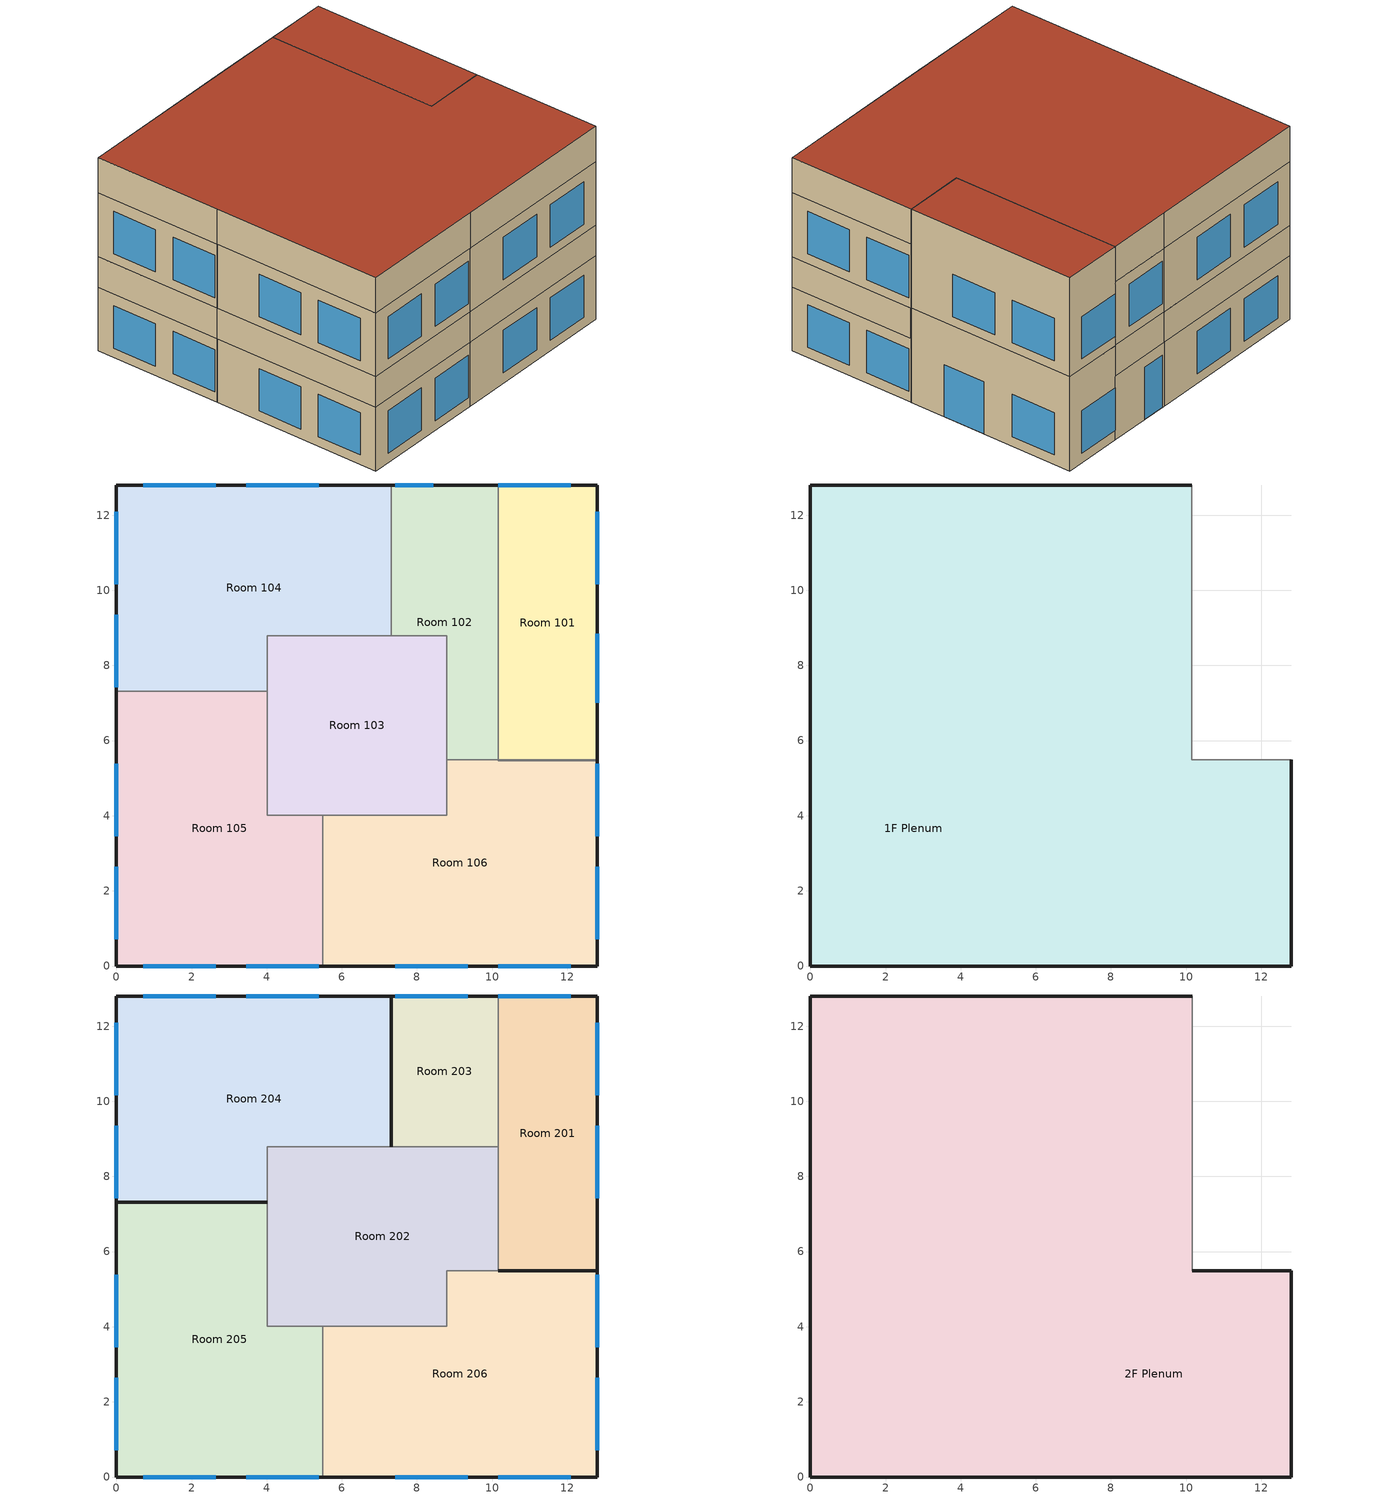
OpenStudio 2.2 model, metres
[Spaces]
Room 106
 floor ground (Ground_Floor): 12.8,5.49 12.8,0 5.49,0 5.49,4.01 8.79,4.01 8.79,5.49 z0
 wall outside (2FRP_Ext_Wall): 5.49,0 12.8,0 12.8,5.49 z0:2.74
 wall to Room 105 (INT_WALL): 5.49,4.01 5.49,0 z0:2.74
 wall to Room 103 (INT_WALL): 8.79,5.49 8.79,4.01 5.49,4.01 z0:2.74
 wall to Room 102 (INT_WALL): 10.16,5.49 8.79,5.49 z0:2.74
 wall to Room 101 (INT_WALL): 12.8,5.49 10.16,5.49 z0:2.74
 window (Windows_Double): 12.8,0.71 12.8,2.64 / 12.8,3.45 12.8,5.38 / 7.42,0 9.35,0 / 10.16,0 12.09,0 z0.45:2.27
Room 102
 floor ground (Ground_Floor): 10.16,12.8 10.16,5.49 8.79,5.49 8.79,8.79 7.32,8.79 7.32,12.8 z0
 wall outside (2FRP_Ext_Wall): 10.16,12.8 7.32,12.8 z0:2.74
 wall to Room 103 (INT_WALL): 7.32,8.79 8.79,8.79 8.79,5.49 z0:2.74
 wall to Room 101 (INT_WALL): 10.16,5.49 10.16,12.8 z0:2.74
 wall to Room 104 (INT_WALL): 7.32,12.8 7.32,8.79 z0:2.74
 window (Door): 8.43,12.8 7.42,12.8 z0:2.24
Room 104
 floor ground (Ground_Floor): 7.32,12.8 7.32,8.79 4.01,8.79 4.01,7.32 0,7.32 0,12.8 z0
 wall outside (Hybrid Spray Foam In.): 7.32,12.8 0,12.8 0,7.32 z0:2.74
 wall to Room 103 (INT_WALL): 4.01,7.32 4.01,8.79 7.32,8.79 z0:2.74
 wall to Room 105 (INT_WALL): 0,7.32 4.01,7.32 z0:2.74
 window (Windows_Double): 2.64,12.8 0.71,12.8 / 0,12.09 0,10.16 / 0,9.35 0,7.42 / 5.38,12.8 3.45,12.8 z0.41:2.24
Room 105
 floor ground (Ground_Floor): 4.01,7.32 4.01,4.01 5.49,4.01 5.49,0 0,0 0,7.32 z0
 wall outside (Hybrid Spray Foam In.): 0,0 5.49,0 z0:2.74
 wall outside (2FRP_Ext_Wall): 0,7.32 0,0 z0:2.74
 wall to Room 103 (INT_WALL): 5.49,4.01 4.01,4.01 4.01,7.32 z0:2.74
 window (Windows_Double): 0.71,0 2.64,0 / 3.45,0 5.38,0 / 0,5.38 0,3.45 / 0,2.64 0,0.71 z0.41:2.24
Room 103
 floor ground (Ground_Floor): 8.79,8.79 8.79,4.01 4.01,4.01 4.01,8.79 z0
Room 101
 floor ground (Ground_Floor): 12.8,12.8 12.8,5.47 10.16,5.47 10.16,12.8 z0
 wall outside (2FRP_Ext_Wall): 12.8,5.47 12.8,12.8 10.16,12.8 z0:4.06
 wall to 1F Plenum (INT_WALL): 10.16,12.8 10.16,5.47 12.8,5.47 z2.74:4.06
 window (Windows_Double): 12.09,12.8 10.16,12.8 / 12.8,10.16 12.8,12.09 z0.41:2.24
 window (Door): 12.8,7.01 12.8,8.84 z0:2.24
1F Plenum
 floor to Room 102 (Drop_Ceiling): 10.15,12.8 10.15,5.49 8.78,5.49 8.78,8.79 7.31,8.79 7.31,12.8 z2.74
 floor to Room 103 (Drop_Ceiling): 8.78,8.79 8.78,4.01 4.01,4.01 4.01,8.79 z2.74
 floor to Room 105 (Drop_Ceiling): 4.01,7.32 4.01,4.01 5.48,4.01 5.48,0 -0.01,0 -0.01,7.32 z2.74
 floor to Room 104 (Drop_Ceiling): 7.31,12.8 7.31,8.79 4.01,8.79 4.01,7.32 -0.01,7.32 -0.01,12.8 z2.74
 floor to Room 106 (Drop_Ceiling): 12.8,5.49 12.8,0 5.48,0 5.48,4.01 8.78,4.01 8.78,5.49 z2.74
 wall outside (2FRP_Ext_Wall): -0.01,7.32 -0.01,0 / 5.48,0 12.8,0 12.8,5.49 / 10.15,12.8 7.31,12.8 z2.74:4.06
 wall outside (Hybrid Spray Foam In.): 7.31,12.8 -0.01,12.8 -0.01,7.32 / -0.01,0 5.48,0 z2.74:4.06
 roof outside (2F_Floor): 10.15,8.79 10.15,12.8 7.31,12.8 7.31,8.79 z4.06
Room 203
 floor ground (Ground_Floor): 10.16,12.8 10.16,8.79 7.32,8.79 7.32,12.8 z4.06
 wall outside (2FRP_Ext_Wall): 10.16,12.8 7.32,12.8 7.32,8.79 z4.06:6.81
 wall to Room 201 (INT_WALL): 10.16,8.79 10.16,12.8 z4.06:6.81
 wall to Room 202 (INT_WALL): 7.32,8.79 10.16,8.79 z4.06:6.81
 window (Windows_Double): 9.35,12.8 7.42,12.8 z4.47:6.3
Room 201
 floor to Room 101 (SB-U): 12.8,12.8 12.8,5.49 10.16,5.49 10.16,12.8 z4.06
 wall outside (2FRP_Ext_Wall): 12.8,5.49 12.8,12.8 10.16,12.8 z4.06:8.33
 wall outside (INT_WALL): 10.16,5.49 12.8,5.49 z6.81:8.33
 wall to Room 202 (INT_WALL): 10.16,8.79 10.16,5.49 z4.06:6.81
 wall to 2F Plenum (INT_WALL): 10.16,12.8 10.16,5.49 z6.81:8.33
 wall to Room 206 (INT_WALL): 10.16,5.49 12.8,5.49 z4.06:6.81
 window (Windows_Double): 12.8,10.16 12.8,12.09 / 12.09,12.8 10.16,12.8 / 12.8,7.42 12.8,9.35 z4.47:6.3
 roof outside (2FRP_Roof): 12.8,5.49 12.8,12.8 10.16,12.8 10.16,5.49 z8.33
Room 202
 floor to 1F Plenum (2F_Floor): 10.16,8.79 10.16,5.49 8.79,5.49 8.79,4.01 4.01,4.01 4.01,8.79 z4.06
 wall to Room 204 (INT_WALL): 7.32,8.79 4.01,8.79 4.01,7.32 z4.06:6.81
 wall to Room 206 (INT_WALL): 5.49,4.01 8.79,4.01 8.79,5.49 10.16,5.49 z4.06:6.81
 wall to Room 205 (INT_WALL): 4.01,7.32 4.01,4.01 5.49,4.01 z4.06:6.81
Room 206
 floor to 1F Plenum (2F_Floor): 12.8,5.49 12.8,0 5.49,0 5.49,4.01 8.79,4.01 8.79,5.49 z4.06
 wall outside (2FRP_Ext_Wall): 5.49,0 12.8,0 12.8,5.49 z4.06:6.81
 wall to Room 205 (INT_WALL): 5.49,4.01 5.49,0 z4.06:6.81
 window (Windows_Double): 10.16,0 12.09,0 / 12.8,0.71 12.8,2.64 / 12.8,3.45 12.8,5.38 / 7.42,0 9.35,0 z4.47:6.3
Room 205
 floor to 1F Plenum (2F_Floor): 4.01,7.32 4.01,4.01 5.49,4.01 5.49,0 0,0 0,7.32 z4.06
 wall outside (Rigid Foam Board In.): 0,7.32 0,0 5.49,0 z4.06:6.81
 wall outside (2FRP_Ext_Wall): 4.01,7.32 0,7.32 z4.06:6.81
 window (Windows_Double): 0.71,0 2.64,0 / 0,5.38 0,3.45 / 0,2.64 0,0.71 / 3.45,0 5.38,0 z4.47:6.3
Room 204
 floor to 1F Plenum (2F_Floor): 7.32,12.8 7.32,8.79 4.01,8.79 4.01,7.32 0,7.32 0,12.8 z4.06
 wall outside (Rigid Foam Board In.): 7.32,12.8 0,12.8 0,7.32 z4.06:6.81
 wall outside (2FRP_Ext_Wall): 7.32,8.79 7.32,12.8 / 0,7.32 4.01,7.32 z4.06:6.81
 window (Windows_Double): 0,9.35 0,7.42 / 5.38,12.8 3.45,12.8 / 2.64,12.8 0.71,12.8 / 0,12.09 0,10.16 z4.47:6.3
2F Plenum
 floor to Room 206 (Drop_Ceiling): 12.8,5.49 12.8,0 5.49,0 5.49,4.01 8.79,4.01 8.79,5.49 z6.81
 floor to Room 204 (Drop_Ceiling): 7.32,12.8 7.32,8.79 4.01,8.79 4.01,7.32 0,7.32 0,12.8 z6.81
 floor to Room 205 (Drop_Ceiling): 4.01,7.32 4.01,4.01 5.49,4.01 5.49,0 0,0 0,7.32 z6.81
 floor to Room 203 (Drop_Ceiling): 10.16,12.8 10.16,8.79 7.32,8.79 7.32,12.8 z6.81
 floor to Room 202 (Drop_Ceiling): 10.16,8.79 10.16,5.49 8.79,5.49 8.79,4.01 4.01,4.01 4.01,8.79 z6.81
 wall outside (Rigid Foam Board In.): 7.32,12.8 0,12.8 0,7.32 0,0 5.49,0 z6.81:8.33
 wall outside (2FRP_Ext_Wall): 5.49,0 12.8,0 12.8,5.49 / 10.16,12.8 7.32,12.8 z6.81:8.33
 wall outside (INT_WALL): 12.8,5.49 10.16,5.49 z6.81:8.33
 roof outside (2FRP_Roof): 12.8,0 12.8,5.49 10.16,5.49 10.16,12.8 0,12.8 0,0 z8.33
[Site]
Oak Ridge_TN_USA Design_Conditions: Latitude {deg}=35.96; Longitude {deg}=-84.29; Time Zone {hr}=-5; Elevation {m}=334; Terrain=Suburbs
[SizingPeriod:DesignDay] Barometric Pressure {Pa}=97376; Sky Clearness=0; Rain Indicator=0; Snow Indicator=0; Day of Month=21; Daylight Saving Time Indicator=0; Humidity Indicating Type=Wetbulb; Dry-Bulb Temperature Range Modifier Type=DefaultMultipliers
Name | Maximum Dry-Bulb Temperature {C} | Daily Dry-Bulb Temperature Range {deltaC} | Humidity Indicating Conditions at Maximum Dry-Bulb | Wind Speed {m/s} | Wind Direction {deg} | Month | Day Type | Solar Model Indicator | ASHRAE Taub | ASHRAE Taud
Oak Ridge Ann Htg 99.6% Condns DB | -8.6 | 0 | -8.6 | 2.5 | 50 | 1 | WinterDesignDay | ASHRAEClearSky
Oak Ridge Ann Clg 2% Condns DB=>MWB | 31.4 | 10.3 | 22.8 | 3.2 | 260 | 7 | SummerDesignDay | ASHRAETau | 0.455 | 2.134
[Building]
FRP_RTU: North Axis {deg}=0
[Material] Thermal Absorptance=0.9
Name | Roughness | Thickness {m} | Conductivity {W/m-K} | Density {kg/m3} | Specific Heat {J/kg-K} | Solar Absorptance | Visible Absorptance
GeoFoam | MediumRough | 0.3048 | 0.033 | 51.5 | 836.8 | 0.7 | 0.7
ExtWall_FaceBrick | MediumRough | 0.092075 | 1.31095 | 2082.4 | 920.48 | 0.7 | 0.7
ExtWall_ConcreteBlock | Rough | 0.2032 | 1.311 | 1121.29 | 836.8 | 0.7 | 0.7
ExtWall_R11_Insulation | MediumRough | 0.0889 | 0.077868 | 9.61107 | 836.8 | 0.7 | 0.7
ExtWall_Gypsum | Smooth | 0.015875 | 0.16 | 784.9 | 830 | 0.92 | 0.92
GP01 1/2 GYPSUM | Smooth | 0.0127 | 0.16 | 800 | 1090 | 0.7 | 0.5
Std AC02 | MediumSmooth | 0.0127 | 0.057 | 288 | 1339 | 0.7 | 0.2
C.C. Spray Foam | Rough | 0.0889 | 0.02884 | 32 | 920 | 0.7 | 0.7
Std PW05 | MediumSmooth | 0.0191 | 0.115 | 545 | 1213 | 0.78 | 0.78
Roof Insulation | MediumRough | 0.0762 | 0.024023 | 265 | 836.8 | 0.7 | 0.7
Roof Membrane | VeryRough | 0.0095 | 0.16 | 1121.29 | 1460 | 0.7 | 0.7
Metal Decking | MediumSmooth | 0.0015 | 45.006 | 7680 | 418.4 | 0.7 | 0.3
2" Polyisorigid Foam Board | Rough | 0.0508 | 0.02605 | 32 | 920 | 0.7 | 0.7
Std 1.5  MW CONCRETE | Rough | 0.038 | 0.858 | 1968 | 836.8 | 0.7 | 0.7
Ground_Lower_Concrete | Rough | 0.1524 | 0.109246 | 2242.58 | 836.8 | 0.7 | 0.7
Ground_Upper_Concrete | Rough | 0.4064 | 0.109246 | 2242.58 | 836.8 | 0.7 | 0.7
[Construction]
2FRP_Ext_Wall: ExtWall_FaceBrick, ExtWall_Air, ExtWall_ConcreteBlock, ExtWall_R11_Insulation, ExtWall_Gypsum
INT_WALL: GP01 1/2 GYPSUM, GP01 1/2 GYPSUM
Windows_Double: Double Pane
Hybrid Spray Foam In.: ExtWall_FaceBrick, ExtWall_Air, ExtWall_ConcreteBlock, C.C. Spray Foam, 1.5" Air Gap, ExtWall_Gypsum
Drop_Ceiling: Std AC02
2FRP_Roof: Std PW05, Roof Insulation, Roof Membrane, Metal Decking
Rigid Foam Board In.: ExtWall_FaceBrick, ExtWall_Air, ExtWall_ConcreteBlock, ExtWall_R11_Insulation, ExtWall_Gypsum, 2" Polyisorigid Foam Board, ExtWall_Gypsum
SB-U: MAT-SB-U
Ground_Floor: Ground_Lower_Concrete, GeoFoam, Ground_Upper_Concrete
2F_Floor: Std 1.5  MW CONCRETE
Door: Door
[Material:AirGap]
Name | Thermal Resistance {m2-K/W}
ExtWall_Air | 0.156738
1.5" Air Gap | 0.179632
[WindowMaterial:SimpleGlazingSystem] Visible Transmittance=0.65
Name | U-Factor {W/m2-K} | Solar Heat Gain Coefficient
Double Pane | 3.36153 | 0.623
Door | 3.62273 | 0.578
[Material:NoMass]
MAT-SB-U: Roughness=Rough; Thermal Resistance {m2-K/W}=0.117407; Thermal Absorptance=0.65; Solar Absorptance=0.65; Visible Absorptance=0.65
[ThermalZone] Use Ideal Air Loads=No
Room 203 Thermal Zone: Multiplier=1; Thermostat=Thermostat Dual SP Control
Room 204 Thermal Zone: Thermostat=ThermostatSetpoint:DualSetpoint #1
Room 106 Thermal Zone: Thermostat=ThermostatSetpoint:DualSetpoint #2
Room 201 Thermal Zone; Room 101 Thermal Zone: 
1F Plenum Thermal Zone; 2F Plenum Thermal Zone: Zone Outside Convection Algorithm=AdaptiveConvectionAlgorithm
Room 202 Thermal Zone: Thermostat=ThermostatSetpoint:DualSetpoint #3
Room 205 Thermal Zone: Thermostat=ThermostatSetpoint:DualSetpoint #4
Room 102 Thermal Zone: Thermostat=ThermostatSetpoint:DualSetpoint #5
Room 206 Thermal Zone: Thermostat=ThermostatSetpoint:DualSetpoint #6
Room 104 Thermal Zone: Thermostat=ThermostatSetpoint:DualSetpoint #7
Room 105 Thermal Zone: Thermostat=ThermostatSetpoint:DualSetpoint #8
Room 103 Thermal Zone: Thermostat=ThermostatSetpoint:DualSetpoint #9
[Sizing:Zone] Zone Cooling Design Supply Air Temperature Input Method=SupplyAirTemperature; Zone Cooling Design Supply Air Temperature Difference {deltaC}=11.11; Zone Heating Design Supply Air Temperature Input Method=SupplyAirTemperature; Zone Heating Design Supply Air Temperature Difference {deltaC}=11.11; Zone Cooling Design Supply Air Humidity Ratio {kg-H2O/kg-air}=0.0085; Zone Heating Design Supply Air Humidity Ratio {kg-H2O/kg-air}=0.008; Heating Design Air Flow Method=DesignDay; Account for Dedicated Outdoor Air System=No; Dedicated Outdoor Air System Control Strategy=NeutralSupplyAir; Dedicated Outdoor Air Low Setpoint Temperature for Design {C}=autosize; Dedicated Outdoor Air High Setpoint Temperature for Design {C}=autosize
Name | Zone Cooling Design Supply Air Temperature {C} | Zone Heating Design Supply Air Temperature {C} | Cooling Design Air Flow Method | Cooling Design Air Flow Rate {m3/s} | Cooling Minimum Air Flow Fraction | Heating Design Air Flow Rate {m3/s} | Heating Maximum Air Flow Fraction | Design Zone Air Distribution Effectiveness in Cooling Mode | Design Zone Air Distribution Effectiveness in Heating Mode
Room 203 Thermal Zone | 14.4444 | 48.8889 | Flow/Zone | 0.117987 | 0 | 0.0707921 | 0 | 1 | 1
Room 204 Thermal Zone; Room 106 Thermal Zone; Room 105 Thermal Zone | 14.4444 | 48.8889 | Flow/Zone | 0.283168 | 0 | 0.174621 | 0 | 1 | 1
Room 201 Thermal Zone; 1F Plenum Thermal Zone; 2F Plenum Thermal Zone; Room 101 Thermal Zone | 14 | 40 | DesignDay
Room 202 Thermal Zone | 14.4444 | 48.8889 | Flow/Zone | 0.212376 | 0 | 0.099109 | 0 | 1 | 1
Room 205 Thermal Zone; Room 206 Thermal Zone | 14.4444 | 48.8889 | Flow/Zone | 0.297327 | 0 | 0.174621 | 0 | 1 | 1
Room 102 Thermal Zone | 14.4444 | 48.8889 | Flow/Zone | 0.132145 | 0 | 0.0566337 | 0 | 1 | 1
Room 104 Thermal Zone | 14.4444 | 48.8889 | Flow/Zone | 0.264291 | 0 | 0.0566337 | 0 | 1 | 1
Room 103 Thermal Zone | 14.4444 | 48.8889 | Flow/Zone | 0.188779 | 0 | 0.0566337 | 0 | 1 | 1
[Space]
Name | Thermal Zone | Design Specification Outdoor Air Object | Part of Total Floor Area
Room 203 | Room 203 Thermal Zone | DesignSpecification:OutdoorAir #5
Room 204 | Room 204 Thermal Zone | DesignSpecification:OutdoorAir #4
Room 106 | Room 106 Thermal Zone | DesignSpecification:OutdoorAir #7
Room 201 | Room 201 Thermal Zone
1F Plenum | 1F Plenum Thermal Zone |  | No
Room 202 | Room 202 Thermal Zone | ZoneOA Design
Room 205 | Room 205 Thermal Zone | DesignSpecification:OutdoorAir #6
Room 102 | Room 102 Thermal Zone | DesignSpecification:OutdoorAir #3
Room 206 | Room 206 Thermal Zone | DesignSpecification:OutdoorAir #2
Room 104 | Room 104 Thermal Zone | DesignSpecification:OutdoorAir #9
Room 105 | Room 105 Thermal Zone | DesignSpecification:OutdoorAir #1
2F Plenum | 2F Plenum Thermal Zone |  | No
Room 103 | Room 103 Thermal Zone | DesignSpecification:OutdoorAir #8
Room 101 | Room 101 Thermal Zone
[ThermostatSetpoint:DualSetpoint] Heating Setpoint Temperature Schedule=Heating Schedule; Cooling Setpoint Temperature Schedule=Cooling Schedule
Thermostat Dual SP Control; ThermostatSetpoint:DualSetpoint #1; ThermostatSetpoint:DualSetpoint #2; ThermostatSetpoint:DualSetpoint #3; ThermostatSetpoint:DualSetpoint #4; ThermostatSetpoint:DualSetpoint #5; ThermostatSetpoint:DualSetpoint #6; ThermostatSetpoint:DualSetpoint #7; ThermostatSetpoint:DualSetpoint #8; ThermostatSetpoint:DualSetpoint #9
[Lights:Definition] Design Level Calculation Method=Watts/Area; Return Air Fraction Calculated from Plenum Temperature=No
Name | Watts per Space Floor Area {W/m2}
General Lighting_4 Definition; General Lighting_4_1 Definition; General Lighting_7 Definition; General Lighting_5 Definition; General Lighting_9 Definition; General Lighting_2 Definition | 8.13292
General Lighting_13 Definition; General Lighting_8 Definition; General Lighting_11 Definition; General Lighting_3 Definition; General Lighting_12 Definition; General Lighting_10 Definition | 8.56347
[Lights] Fraction Replaceable=1
Name | Lights Definition | Space or SpaceType | Schedule
General Lighting_4 | General Lighting_4 Definition | Room 204 | BLDG_LIGHT_Upst_SCH
General Lighting_4_1 | General Lighting_4_1 Definition | Room 203 | BLDG_LIGHT_Upst_SCH
General Lighting_13 | General Lighting_13 Definition | Room 106 | BLDG_LIGHT_DownSt_SCH
General Lighting_7 | General Lighting_7 Definition | Room 201 | BLDG_LIGHT_Upst_SCH
General Lighting_5 | General Lighting_5 Definition | Room 206 | BLDG_LIGHT_Upst_SCH
General Lighting_8 | General Lighting_8 Definition | Room 103 | BLDG_LIGHT_DownSt_SCH
General Lighting_11 | General Lighting_11 Definition | Room 105 | BLDG_LIGHT_DownSt_SCH
General Lighting_3 | General Lighting_3 Definition | Room 101 | BLDG_LIGHT_DownSt_SCH
General Lighting_9 | General Lighting_9 Definition | Room 202 | BLDG_LIGHT_Upst_SCH
General Lighting_12 | General Lighting_12 Definition | Room 102 | BLDG_LIGHT_DownSt_SCH
General Lighting_2 | General Lighting_2 Definition | Room 205 | BLDG_LIGHT_Upst_SCH
General Lighting_10 | General Lighting_10 Definition | Room 104 | BLDG_LIGHT_DownSt_SCH
[ElectricEquipment:Definition] Design Level Calculation Method=EquipmentLevel
Name | Design Level {W}
Plug4_1 Definition | 2.6
Plug4 Definition; Plug2 Definition | 10
Plug13 Definition | 800
Plug10 Definition | 36
WallHeater_201 Definition; WallHeater_101 Definition | 1000
Plug5 Definition | 7.8
Plug8 Definition | 7.7
Plug12 Definition | 350
Plug11 Definition | 63
Plug9 Definition | 70
[ElectricEquipment]
Name | Electric Equipment Definition | Space or SpaceType | Schedule
Plug4_1 | Plug4_1 Definition | Room 203 | ALWAYS_ON
Plug4 | Plug4 Definition | Room 204 | ALWAYS_ON
Plug13 | Plug13 Definition | Room 106 | ALWAYS_ON
Plug10 | Plug10 Definition | Room 104 | ALWAYS_ON
WallHeater_201 | WallHeater_201 Definition | Room 201 | ALWAYS_ON
Plug5 | Plug5 Definition | Room 206 | ALWAYS_ON
Plug2 | Plug2 Definition | Room 205 | ALWAYS_ON
Plug8 | Plug8 Definition | Room 103 | ALWAYS_ON
Plug12 | Plug12 Definition | Room 102 | New_BLDG_EQUIP_SCH_Down
WallHeater_101 | WallHeater_101 Definition | Room 101 | ALWAYS_ON
Plug11 | Plug11 Definition | Room 105 | ALWAYS_ON
Plug9 | Plug9 Definition | Room 202 | ALWAYS_ON
[OtherEquipment:Definition] Design Level Calculation Method=Watts/Area; Fraction Latent=1
Name | Watts per Space Floor Area {W/m2}
205 Occupant Latent Definition; 206 Occupant Latent Definition; 105 Occupant Latent Definition; 204 Occupant Latent Definition; 104 Occupant Latent Definition; 106 Occupant Latent Definition | 2.7133
102 Occupant Latent Definition | 5.679
203 Occupant Latent Definition | 3.155
[OtherEquipment] Schedule=Occupant Latent Schedule
Name | Other Equipment Definition | Space or SpaceType
205 Occupant Latent | 205 Occupant Latent Definition | Room 205
206 Occupant Latent | 206 Occupant Latent Definition | Room 206
105 Occupant Latent | 105 Occupant Latent Definition | Room 105
204 Occupant Latent | 204 Occupant Latent Definition | Room 204
104 Occupant Latent | 104 Occupant Latent Definition | Room 104
106 Occupant Latent | 106 Occupant Latent Definition | Room 106
102 Occupant Latent | 102 Occupant Latent Definition | Room 102
203 Occupant Latent | 203 Occupant Latent Definition | Room 203
[DesignSpecification:OutdoorAir] Outdoor Air Flow Rate {m3/s}=0; Outdoor Air Flow Rate Fraction Schedule=ALWAYS_OFF
ZoneOA Design; DesignSpecification:OutdoorAir #1; DesignSpecification:OutdoorAir #2; DesignSpecification:OutdoorAir #3; DesignSpecification:OutdoorAir #4; DesignSpecification:OutdoorAir #5; DesignSpecification:OutdoorAir #6; DesignSpecification:OutdoorAir #7; DesignSpecification:OutdoorAir #8; DesignSpecification:OutdoorAir #9
[EnergyManagementSystem:Sensor]
Name | Output Variable or Output Meter Index Key | Output Variable or Output Meter
OutdoorAir_Tdb | Environment | Output:Variable #7
Initial_DOAS_Schedule | DOAS-Always 1 | Schedule Value
[SpaceInfiltration:DesignFlowRate]
Infiltration: Schedule=INFIL_SCH; Design Flow Rate Calculation Method=Flow/ExteriorWallArea; Flow per Exterior Surface Area {m3/s-m2}=0.000326914; Constant Term Coefficient=0.606; Temperature Term Coefficient=0.03636; Velocity Term Coefficient=0.1177; Velocity Squared Term Coefficient=0
[EnergyManagementSystem:Actuator]
DOAS_Sch: Actuated Component=DOAS-Always 1; Actuated Component Type=Schedule:Compact; Actuated Component Control Type=Schedule Value
[EnergyManagementSystem:OutputVariable] Type of Data in Variable=Averaged
Name | Update Frequency | EMS Program or Subroutine | Units | EMS Variable
Heating Supply Temperature; Cooling Supply Temperature | SystemTimestep | MakeSetpoint | C
DOAS Schedule Value | ZoneTimeStep | MakeDOAS |  | DOAS_Sch
[EnergyManagementSystem:Program]
MakeSetpoint: IF OutdoorAir_Tdb >= 13.89; SET CoolingSupplyT = 13.89; SET HeatingSupplyT = 13.89; ELSEIF OutdoorAir_Tdb <= 7.7; SET CoolingSupplyT = 13.89; SET HeatingSupplyT = 13.89; ELSE; SET CoolingSupplyT = 13.89; SET HeatingSupplyT = 13.89; ENDIF
MakeDOAS: IF MONTH >= 12 || MONTH <= 3; IF HOUR >= 6 && HOUR <= 17; IF OutdoorAir_Tdb > 2.5; SET DOAS_Sch = DOAS_Status_On; ELSE; SET DOAS_Sch = DOAS_Status_Off; ENDIF; ElSE; SET DOAS_Sch = DOAS_Status_Off; ENDIF; ElSEIF OutdoorAir_Tdb > 1.87; SET DOAS_Sch = DOAS_Status_On; ELSE; SET DOAS_Sch = DOAS_Status_Off; ENDIF
InitializeDOASControl: Set DOAS_Status_On = 1.0; Set DOAS_Status_Off = 0.0
[EnergyManagementSystem:ProgramCallingManager]
SetpointResetManager: AfterPredictorBeforeHVACManagers; MakeSetpoint
DOAS_Sch_ResetManager: BeginTimestepBeforePredictor; MakeDOAS
Init DOAS Device Control Constants: BeginNewEnvironment; InitializeDOASControl
[Schedule:Compact]
Occupant Latent Schedule; BLDG_LIGHT_Upst_SCH; ALWAYS_OFF; BLDG_LIGHT_DownSt_SCH; New_BLDG_EQUIP_SCH_Down: Through: 12/31, For: AllDays, Until: 24:00, 0
Heating Schedule: Through: 12/31, For: Weekdays, Until: 06:00, 15, Until: 18:00, 21.11, Until 24:00, 15, For: SummerDesignDay, Until: 24:00, 21.11, For: Saturday, Until: 06:00, 15, Until: 18:00, 21.11, Until 24:00, 15, For: WinterDesignDay, Until: 24:00, 21.11, For: Sunday Holidays AllOtherDays, Until: 06:00, 15, Until: 18:00, 21.11, Until 24:00, 15
Cooling Schedule: Through: 12/31, For: Weekdays, Until: 06:00, 31.7, Until: 18:00, 23.9, Until 24:00, 31.7, For: SummerDesignDay, Until: 24:00, 23.9, For: Saturday, Until: 06:00, 31.7, Until: 18:00, 23.9, Until 24:00, 31.7, For: WinterDesignDay, Until: 24:00, 23.9, For: Sunday Holidays AllOtherDays, Until: 06:00, 31.7, Until: 18:00, 23.9, Until 24:00, 31.7
ALWAYS_ON: Through: 12/31, For: AllDays, Until: 24:00, 1
INFIL_SCH: Through: 12/31, For: AllDays, Until: 06:00, 1, Until: 18:00, 0.25, Until: 24:00, 1
DOAS-Always 1: Through: 12/31, For: WeekDays CustomDay1 CustomDay2, Until: 24:00, 0, For: Weekends Holiday, Until: 24:00, 0, For: SummerDesignDay, Until: 24:00, 0, For: WinterDesignDay, Until: 24:00, 0
